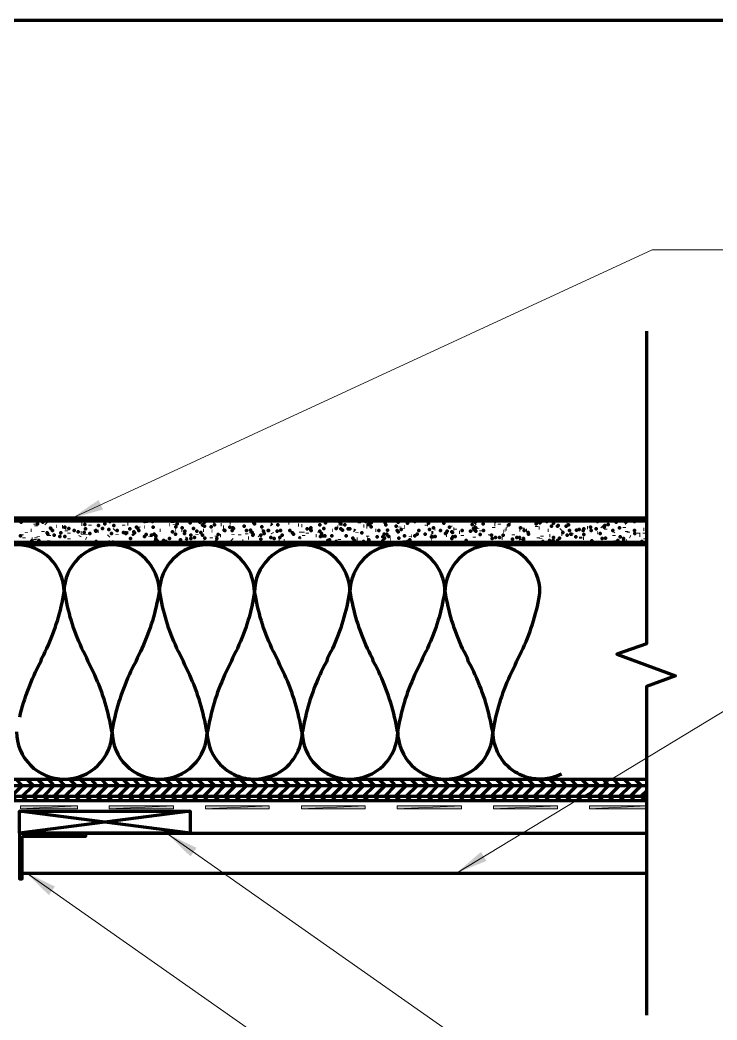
# Model space of a CAD drawing. Extents: x -134.2 to -36.6, y 16.5 to 62.5.
# Drawn here: x -88.86 to -72.52, y 39.09 to 62.54 of the extents above; entities that cross this region are included whole.
import ezdxf

# ---------------------------------------------------------------- set-up
doc = ezdxf.new("R2010")
doc.units = 0
doc.header["$MEASUREMENT"] = 0
for name, color, linetype, lineweight in [('Dt-Line 1', 9, 'Continuous', 0), ('Dt-Line 2', 6, 'Continuous', 9), ('Dt-Line 3', 7, 'Continuous', 15), ('Dt-Line 4', 1, 'Continuous', 25), ('Dt-Line 5', 54, 'Continuous', 50), ('Dt-Text', 121, 'Continuous', 20)]:
    doc.layers.add(name, color=color, linetype=linetype, lineweight=lineweight)
doc.styles.get("Standard").update_dxf_attribs({"font": 'Arial.ttf'})
doc.dimstyles.new('1 & 1 Half', dxfattribs={"dimtxt": 0.75, "dimasz": 0.75, "dimexe": 1, "dimexo": 0.375, "dimgap": 0.5, "dimtad": 1, "dimdec": 4, "dimzin": 3, "dimdsep": 46, "dimlunit": 4, "dimtxsty": 'Standard', "dimblk": 'ARCHTICK', "dimcen": 0.09375, "dimdle": 1, "dimclrd": 253, "dimclre": 253, "dimclrt": 256, "dimadec": 0, "dimazin": 0, "dimtfac": 0.6, "dimtdec": 4, "dimtix": 1, "dimtmove": 2, "dimatfit": 0, "dimfxl": 1, "dimfrac": 1, "dimtolj": 1, "dimtzin": 0, "dimlwd": 9, "dimlwe": 9, "dimarcsym": 0})

# ---------------------------------------------------------------- blocks, each defined once
blk = doc.blocks.new('_ArchTick')
at = {"color": 0, "linetype": 'ByBlock', "const_width": 0.15}
blk.add_lwpolyline([(-0.5, -0.5), (0.5, 0.5)], dxfattribs=at)

msp = doc.modelspace()

# ---------------------------------------------------------------- hatches: boundary and pattern name
at = {"layer": 'Dt-Line 2', "linetype": 'Continuous', "lineweight": 70}
msp.add_hatch(color=256, dxfattribs=at).paths.add_polyline_path([(-88.846, 44.109), (-88.846, 44.042), (-87.513, 44.042), (-87.513, 44.109)], flags=0)
at = {"layer": 'Dt-Line 2', "linetype": 'Continuous', "lineweight": 0}
for points in [[(-86.766, 44.109), (-86.766, 44.042), (-85.259, 44.042), (-85.259, 44.109)], [(-84.513, 44.109), (-84.513, 44.042), (-83.019, 44.042), (-83.019, 44.109)], [(-82.259, 44.109), (-82.259, 44.042), (-80.766, 44.042), (-80.766, 44.109)], [(-80.019, 44.109), (-80.019, 44.042), (-78.513, 44.042), (-78.513, 44.109)], [(-77.766, 44.109), (-77.766, 44.042), (-76.259, 44.042), (-76.259, 44.109)], [(-75.513, 44.109), (-75.513, 44.042), (-74.179, 44.042), (-74.179, 44.109)]]:
    msp.add_hatch(color=256, dxfattribs=at).paths.add_polyline_path(points, flags=0)

# ---------------------------------------------------------------- linework, layer by layer
at = {"layer": 'Dt-Line 1', "linetype": 'Continuous', "lineweight": 158}
for p, q in [((-88.513, 50.722), (-88.513, 50.709)), ((-88.486, 50.682), (-88.486, 50.669)), ((-88.433, 50.789), (-88.446, 50.775)), ((-88.259, 50.735), (-88.246, 50.722)), ((-88.006, 50.669), (-87.993, 50.669)), ((-87.859, 50.655), (-87.873, 50.655)), ((-87.406, 50.709), (-87.419, 50.709)), ((-87.246, 50.789), (-87.246, 50.775)), ((-87.219, 50.695), (-87.219, 50.682)), ((-86.433, 50.695), (-86.433, 50.682)), ((-86.339, 50.722), (-86.326, 50.722)), ((-86.073, 50.655), (-86.073, 50.642)), ((-85.899, 50.762), (-85.899, 50.749)), ((-85.366, 50.709), (-85.353, 50.709)), ((-85.246, 50.709), (-85.246, 50.695)), ((-84.299, 50.735), (-84.313, 50.722)), ((-84.139, 50.695), (-84.153, 50.695)), ((-83.939, 50.749), (-83.926, 50.749)), ((-83.806, 50.789), (-83.806, 50.775)), ((-82.553, 50.735), (-82.566, 50.735)), ((-82.339, 50.695), (-82.326, 50.695)), ((-82.259, 50.682), (-82.246, 50.682)), ((-81.846, 50.789), (-81.859, 50.775)), ((-81.419, 50.655), (-81.406, 50.655)), ((-81.366, 50.722), (-81.366, 50.709)), ((-81.339, 50.695), (-81.339, 50.682)), ((-80.913, 50.749), (-80.913, 50.735)), ((-80.793, 50.669), (-80.806, 50.669)), ((-80.739, 50.655), (-80.726, 50.655)), ((-80.433, 50.789), (-80.433, 50.775)), ((-79.966, 50.655), (-79.966, 50.642)), ((-79.846, 50.655), (-79.859, 50.655)), ((-79.339, 50.695), (-79.339, 50.682)), ((-79.313, 50.709), (-79.299, 50.709)), ((-78.766, 50.669), (-78.753, 50.655)), ((-78.206, 50.695), (-78.193, 50.682)), ((-78.113, 50.775), (-78.113, 50.762)), ((-77.726, 50.695), (-77.739, 50.695)), ((-77.713, 50.775), (-77.699, 50.762)), ((-77.633, 50.722), (-77.633, 50.709)), ((-77.433, 50.669), (-77.446, 50.669)), ((-77.366, 50.735), (-77.379, 50.735)), ((-76.753, 50.669), (-76.753, 50.655)), ((-76.739, 50.775), (-76.739, 50.762)), ((-76.726, 50.735), (-76.739, 50.735)), ((-76.046, 50.722), (-76.033, 50.722)), ((-75.233, 50.669), (-75.219, 50.655)), ((-74.659, 50.735), (-74.673, 50.735)), ((-88.819, 50.469), (-88.819, 50.455)), ((-88.713, 50.522), (-88.713, 50.509)), ((-88.593, 50.562), (-88.606, 50.562)), ((-88.433, 50.429), (-88.433, 50.415)), ((-88.326, 50.549), (-88.326, 50.535)), ((-88.179, 50.455), (-88.179, 50.442)), ((-87.833, 50.629), (-87.833, 50.615)), ((-87.779, 50.615), (-87.793, 50.615)), ((-87.779, 50.562), (-87.779, 50.549)), ((-87.713, 50.509), (-87.713, 50.495)), ((-87.446, 50.442), (-87.459, 50.429)), ((-87.419, 50.509), (-87.433, 50.509)), ((-87.393, 50.482), (-87.393, 50.469)), ((-87.313, 50.482), (-87.313, 50.469)), ((-87.033, 50.549), (-87.019, 50.549)), ((-86.779, 50.442), (-86.793, 50.429)), ((-86.646, 50.589), (-86.659, 50.575)), ((-86.593, 50.482), (-86.593, 50.469)), ((-86.326, 50.509), (-86.339, 50.509)), ((-85.939, 50.642), (-85.953, 50.642)), ((-85.819, 50.429), (-85.819, 50.415)), ((-85.566, 50.562), (-85.579, 50.562)), ((-85.206, 50.575), (-85.219, 50.575)), ((-85.073, 50.589), (-85.059, 50.589)), ((-85.059, 50.562), (-85.073, 50.562)), ((-84.713, 50.482), (-84.713, 50.469)), ((-84.553, 50.562), (-84.566, 50.562)), ((-84.353, 50.549), (-84.366, 50.549)), ((-84.259, 50.442), (-84.259, 50.429)), ((-84.153, 50.442), (-84.166, 50.442)), ((-84.086, 50.642), (-84.099, 50.642)), ((-83.873, 50.482), (-83.873, 50.469)), ((-83.713, 50.469), (-83.713, 50.455)), ((-83.553, 50.495), (-83.553, 50.482)), ((-83.446, 50.509), (-83.459, 50.495)), ((-83.259, 50.455), (-83.246, 50.442)), ((-83.166, 50.575), (-83.179, 50.562)), ((-82.953, 50.509), (-82.939, 50.495)), ((-82.286, 50.535), (-82.286, 50.522)), ((-82.233, 50.535), (-82.233, 50.522)), ((-82.219, 50.455), (-82.219, 50.442)), ((-82.126, 50.509), (-82.126, 50.495)), ((-82.073, 50.589), (-82.086, 50.589)), ((-81.913, 50.442), (-81.926, 50.442)), ((-81.859, 50.535), (-81.859, 50.522)), ((-81.726, 50.415), (-81.726, 50.402)), ((-81.526, 50.562), (-81.539, 50.562)), ((-80.966, 50.522), (-80.966, 50.509)), ((-80.713, 50.442), (-80.713, 50.429)), ((-80.513, 50.562), (-80.526, 50.562)), ((-80.259, 50.429), (-80.259, 50.415)), ((-79.886, 50.615), (-79.886, 50.602)), ((-79.713, 50.429), (-79.713, 50.415)), ((-79.686, 50.442), (-79.673, 50.442)), ((-79.219, 50.442), (-79.233, 50.442)), ((-79.139, 50.602), (-79.126, 50.602)), ((-78.873, 50.455), (-78.859, 50.455)), ((-78.699, 50.602), (-78.686, 50.602)), ((-78.659, 50.602), (-78.659, 50.589)), ((-78.553, 50.522), (-78.566, 50.522)), ((-78.499, 50.455), (-78.499, 50.442)), ((-78.246, 50.562), (-78.246, 50.549)), ((-78.219, 50.415), (-78.219, 50.402)), ((-78.139, 50.615), (-78.139, 50.602)), ((-78.059, 50.562), (-78.059, 50.549)), ((-77.859, 50.469), (-77.859, 50.455)), ((-77.766, 50.642), (-77.766, 50.629)), ((-77.539, 50.549), (-77.526, 50.549)), ((-77.486, 50.562), (-77.499, 50.562)), ((-77.473, 50.602), (-77.459, 50.602)), ((-77.299, 50.469), (-77.299, 50.455)), ((-77.139, 50.575), (-77.153, 50.575)), ((-77.073, 50.629), (-77.073, 50.615)), ((-76.979, 50.562), (-76.993, 50.562)), ((-76.699, 50.629), (-76.686, 50.629)), ((-76.633, 50.442), (-76.633, 50.429)), ((-76.473, 50.562), (-76.486, 50.562)), ((-76.433, 50.442), (-76.446, 50.442)), ((-76.179, 50.589), (-76.193, 50.575)), ((-76.153, 50.469), (-76.166, 50.469)), ((-75.553, 50.629), (-75.566, 50.629)), ((-75.313, 50.509), (-75.326, 50.509)), ((-75.139, 50.602), (-75.139, 50.589)), ((-74.939, 50.535), (-74.953, 50.522)), ((-74.939, 50.455), (-74.939, 50.442)), ((-74.699, 50.642), (-74.699, 50.629)), ((-74.646, 50.549), (-74.646, 50.535)), ((-74.606, 50.535), (-74.606, 50.522)), ((-74.566, 50.429), (-74.553, 50.415)), ((-74.366, 50.509), (-74.366, 50.495)), ((-74.339, 50.455), (-74.326, 50.455)), ((-74.233, 50.589), (-74.246, 50.589)), ((-74.233, 50.509), (-74.233, 50.495)), ((-74.193, 50.575), (-74.206, 50.575)), ((-88.766, 50.402), (-88.766, 50.389)), ((-88.566, 50.362), (-88.579, 50.362)), ((-88.513, 50.362), (-88.513, 50.349)), ((-88.486, 50.402), (-88.486, 50.389)), ((-88.193, 50.335), (-88.193, 50.322)), ((-87.993, 50.309), (-87.993, 50.295)), ((-87.713, 50.375), (-87.713, 50.362)), ((-87.313, 50.389), (-87.299, 50.375)), ((-86.926, 50.309), (-86.926, 50.295)), ((-86.593, 50.295), (-86.579, 50.295)), ((-85.566, 50.322), (-85.566, 50.309)), ((-85.446, 50.349), (-85.446, 50.335)), ((-84.379, 50.402), (-84.379, 50.389)), ((-83.899, 50.362), (-83.886, 50.349)), ((-83.646, 50.322), (-83.633, 50.322)), ((-83.499, 50.389), (-83.513, 50.389)), ((-82.779, 50.322), (-82.793, 50.322)), ((-82.659, 50.322), (-82.673, 50.322)), ((-81.659, 50.295), (-81.673, 50.295)), ((-81.379, 50.362), (-81.379, 50.349)), ((-80.953, 50.362), (-80.966, 50.362)), ((-80.726, 50.402), (-80.713, 50.402)), ((-80.326, 50.362), (-80.313, 50.362)), ((-80.179, 50.362), (-80.166, 50.362)), ((-79.859, 50.335), (-79.859, 50.322)), ((-79.206, 50.362), (-79.219, 50.362)), ((-78.673, 50.309), (-78.686, 50.295)), ((-77.739, 50.389), (-77.739, 50.375)), ((-77.619, 50.309), (-77.619, 50.295)), ((-77.553, 50.375), (-77.566, 50.375)), ((-77.126, 50.362), (-77.126, 50.349)), ((-77.086, 50.309), (-77.073, 50.309)), ((-76.713, 50.402), (-76.713, 50.389)), ((-76.659, 50.389), (-76.659, 50.375)), ((-75.659, 50.389), (-75.646, 50.389)), ((-74.913, 50.335), (-74.913, 50.322)), ((-74.713, 50.349), (-74.713, 50.335)), ((-74.633, 50.335), (-74.646, 50.322)), ((-74.219, 50.375), (-74.219, 50.362)), ((-117.379, 44.589), (-74.179, 44.589)), ((-74.193, 44.735), (-74.179, 44.709)), ((-117.379, 44.335), (-74.179, 44.335))]:
    msp.add_line(p, q, dxfattribs=at)
at = {"layer": 'Dt-Line 1', "linetype": 'Continuous', "lineweight": 140}
for p, q in [((-84.873, 43.469), (-88.873, 43.989)), ((-84.873, 43.989), (-88.873, 43.469))]:
    msp.add_line(p, q, dxfattribs=at)
at = {"layer": 'Dt-Line 1', "linetype": 'Continuous', "lineweight": 158}
for points in [[(-88.833, 50.762), (-88.833, 50.762), (-88.833, 50.762)], [(-88.446, 50.722), (-88.446, 50.722), (-88.446, 50.722)], [(-88.326, 50.762), (-88.326, 50.762), (-88.326, 50.762)], [(-87.339, 50.709), (-87.339, 50.709), (-87.339, 50.709)], [(-87.019, 50.682), (-87.019, 50.682), (-87.019, 50.682)], [(-86.873, 50.722), (-86.873, 50.722), (-86.873, 50.722)], [(-86.753, 50.775), (-86.753, 50.775), (-86.753, 50.775)], [(-86.659, 50.682), (-86.659, 50.682), (-86.659, 50.682)], [(-85.939, 50.775), (-85.939, 50.775), (-85.939, 50.775)], [(-85.753, 50.775), (-85.753, 50.775), (-85.753, 50.775)], [(-85.286, 50.749), (-85.286, 50.762), (-85.286, 50.749)], [(-85.206, 50.655), (-85.206, 50.655), (-85.206, 50.655)], [(-85.179, 50.722), (-85.179, 50.722), (-85.179, 50.722)], [(-84.873, 50.749), (-84.873, 50.749), (-84.873, 50.749)], [(-84.646, 50.762), (-84.646, 50.762), (-84.646, 50.762)], [(-84.539, 50.762), (-84.539, 50.762), (-84.539, 50.762)], [(-84.539, 50.669), (-84.539, 50.669), (-84.539, 50.669)], [(-84.379, 50.655), (-84.379, 50.655), (-84.379, 50.655)], [(-84.299, 50.695), (-84.299, 50.695), (-84.299, 50.695)], [(-83.606, 50.669), (-83.606, 50.669), (-83.606, 50.669)], [(-83.379, 50.749), (-83.379, 50.749), (-83.379, 50.749)], [(-83.366, 50.722), (-83.366, 50.722), (-83.366, 50.722)], [(-83.193, 50.655), (-83.193, 50.655), (-83.193, 50.655)], [(-82.953, 50.682), (-82.966, 50.709), (-82.979, 50.709)], [(-82.819, 50.695), (-82.819, 50.695), (-82.819, 50.695)], [(-82.499, 50.789), (-82.499, 50.789), (-82.499, 50.789)], [(-82.326, 50.789), (-82.326, 50.789), (-82.326, 50.789)], [(-81.833, 50.695), (-81.833, 50.695), (-81.833, 50.695)], [(-81.699, 50.749), (-81.699, 50.749), (-81.699, 50.749)], [(-81.339, 50.722), (-81.339, 50.722), (-81.339, 50.722)], [(-81.246, 50.695), (-81.246, 50.695), (-81.246, 50.695)], [(-80.966, 50.789), (-80.966, 50.789), (-80.966, 50.789)], [(-80.753, 50.775), (-80.753, 50.775), (-80.753, 50.775)], [(-80.699, 50.709), (-80.699, 50.709), (-80.699, 50.709)], [(-80.673, 50.709), (-80.673, 50.709), (-80.673, 50.709)], [(-80.633, 50.749), (-80.633, 50.749), (-80.633, 50.749)], [(-80.633, 50.655), (-80.633, 50.655), (-80.633, 50.655)], [(-80.299, 50.749), (-80.299, 50.749), (-80.299, 50.749)], [(-80.286, 50.695), (-80.286, 50.695), (-80.286, 50.695)], [(-80.046, 50.669), (-80.046, 50.669), (-80.046, 50.669)], [(-79.993, 50.762), (-79.993, 50.762), (-79.993, 50.762)], [(-79.779, 50.735), (-79.779, 50.735), (-79.779, 50.735)], [(-79.606, 50.775), (-79.606, 50.775), (-79.606, 50.775)], [(-79.286, 50.735), (-79.286, 50.735), (-79.286, 50.735)], [(-78.926, 50.735), (-78.926, 50.735), (-78.926, 50.735)], [(-78.259, 50.709), (-78.259, 50.709), (-78.259, 50.709)], [(-78.193, 50.762), (-78.193, 50.762), (-78.193, 50.762)], [(-78.006, 50.722), (-78.006, 50.722), (-78.006, 50.722)], [(-77.473, 50.789), (-77.473, 50.789), (-77.473, 50.789)], [(-77.406, 50.695), (-77.406, 50.695), (-77.406, 50.695)], [(-77.233, 50.789), (-77.233, 50.789), (-77.233, 50.789)], [(-76.766, 50.722), (-76.766, 50.722), (-76.766, 50.722)], [(-76.606, 50.789), (-76.606, 50.789), (-76.606, 50.789)], [(-76.513, 50.775), (-76.513, 50.775), (-76.513, 50.775)], [(-76.406, 50.669), (-76.406, 50.669), (-76.406, 50.669)], [(-76.353, 50.735), (-76.353, 50.735), (-76.353, 50.735)], [(-76.059, 50.669), (-76.059, 50.669), (-76.059, 50.669)], [(-76.033, 50.789), (-76.033, 50.789), (-76.033, 50.789)], [(-76.006, 50.695), (-76.006, 50.695), (-76.006, 50.695)], [(-75.326, 50.775), (-75.326, 50.775), (-75.326, 50.775)], [(-75.153, 50.682), (-75.153, 50.682), (-75.153, 50.682)], [(-75.073, 50.709), (-75.073, 50.709), (-75.073, 50.709)], [(-74.886, 50.762), (-74.886, 50.762), (-74.886, 50.762)], [(-74.659, 50.762), (-74.659, 50.762), (-74.659, 50.762)], [(-74.459, 50.775), (-74.459, 50.775), (-74.459, 50.775)], [(-88.846, 50.442), (-88.846, 50.442), (-88.846, 50.442)], [(-88.219, 50.509), (-88.219, 50.509), (-88.219, 50.509)], [(-88.206, 50.482), (-88.206, 50.482), (-88.206, 50.482)], [(-88.099, 50.562), (-88.099, 50.562), (-88.099, 50.562)], [(-88.059, 50.455), (-88.059, 50.455), (-88.059, 50.455)], [(-87.926, 50.429), (-87.926, 50.429), (-87.926, 50.429)], [(-87.899, 50.509), (-87.899, 50.509), (-87.899, 50.509)], [(-87.806, 50.642), (-87.806, 50.642), (-87.806, 50.642)], [(-87.806, 50.429), (-87.806, 50.429), (-87.806, 50.429)], [(-87.713, 50.615), (-87.713, 50.615), (-87.713, 50.615)], [(-87.593, 50.562), (-87.593, 50.562), (-87.593, 50.562)], [(-87.499, 50.535), (-87.499, 50.535), (-87.499, 50.535)], [(-87.353, 50.522), (-87.353, 50.522), (-87.353, 50.522)], [(-87.326, 50.602), (-87.326, 50.602), (-87.326, 50.602)], [(-87.219, 50.495), (-87.219, 50.495), (-87.219, 50.495)], [(-87.086, 50.549), (-87.099, 50.575), (-87.099, 50.575)], [(-86.779, 50.589), (-86.779, 50.589), (-86.779, 50.589)], [(-86.713, 50.495), (-86.713, 50.495), (-86.713, 50.495)], [(-86.579, 50.562), (-86.579, 50.562), (-86.579, 50.562)], [(-86.433, 50.522), (-86.433, 50.522), (-86.433, 50.522)], [(-86.286, 50.602), (-86.286, 50.602), (-86.286, 50.602)], [(-86.219, 50.495), (-86.206, 50.469), (-86.219, 50.469)], [(-86.193, 50.535), (-86.193, 50.535), (-86.193, 50.535)], [(-86.179, 50.509), (-86.179, 50.509), (-86.179, 50.509)], [(-86.126, 50.642), (-86.126, 50.642), (-86.126, 50.642)], [(-86.099, 50.615), (-86.099, 50.615), (-86.099, 50.615)], [(-86.073, 50.562), (-86.073, 50.562), (-86.073, 50.562)], [(-85.939, 50.429), (-85.939, 50.429), (-85.939, 50.429)], [(-85.899, 50.469), (-85.899, 50.469), (-85.899, 50.469)], [(-85.779, 50.455), (-85.779, 50.455), (-85.779, 50.455)], [(-85.739, 50.642), (-85.739, 50.642), (-85.739, 50.642)], [(-85.713, 50.482), (-85.713, 50.482), (-85.713, 50.482)], [(-85.286, 50.535), (-85.286, 50.535), (-85.286, 50.535)], [(-85.219, 50.482), (-85.219, 50.482), (-85.219, 50.482)], [(-85.059, 50.629), (-85.059, 50.629), (-85.059, 50.629)], [(-85.006, 50.495), (-85.006, 50.495), (-85.006, 50.495)], [(-84.993, 50.549), (-84.993, 50.549), (-84.993, 50.549)], [(-84.859, 50.455), (-84.859, 50.455), (-84.859, 50.455)], [(-84.793, 50.615), (-84.793, 50.615), (-84.793, 50.615)], [(-84.713, 50.549), (-84.713, 50.549), (-84.713, 50.549)], [(-84.619, 50.522), (-84.619, 50.522), (-84.619, 50.522)], [(-84.579, 50.455), (-84.579, 50.455), (-84.579, 50.455)], [(-84.219, 50.469), (-84.219, 50.469), (-84.219, 50.469)], [(-83.939, 50.642), (-83.939, 50.642), (-83.939, 50.642)], [(-83.886, 50.562), (-83.886, 50.562), (-83.886, 50.562)], [(-83.553, 50.562), (-83.553, 50.562), (-83.553, 50.562)], [(-83.459, 50.575), (-83.459, 50.575), (-83.459, 50.575)], [(-83.419, 50.522), (-83.419, 50.522), (-83.419, 50.522)], [(-83.219, 50.455), (-83.219, 50.455), (-83.219, 50.455)], [(-83.153, 50.549), (-83.153, 50.549), (-83.153, 50.549)], [(-83.139, 50.495), (-83.139, 50.495), (-83.139, 50.495)], [(-82.833, 50.549), (-82.833, 50.549), (-82.833, 50.549)], [(-82.753, 50.562), (-82.753, 50.562), (-82.753, 50.562)], [(-82.539, 50.562), (-82.539, 50.562), (-82.539, 50.562)], [(-82.473, 50.509), (-82.473, 50.509), (-82.473, 50.509)], [(-82.446, 50.482), (-82.446, 50.482), (-82.446, 50.482)], [(-82.126, 50.602), (-82.126, 50.602), (-82.126, 50.602)], [(-82.033, 50.562), (-82.033, 50.562), (-82.033, 50.562)], [(-81.833, 50.549), (-81.833, 50.549), (-81.833, 50.549)], [(-81.819, 50.429), (-81.819, 50.429), (-81.819, 50.429)], [(-81.793, 50.495), (-81.793, 50.495), (-81.793, 50.495)], [(-81.766, 50.442), (-81.766, 50.442), (-81.766, 50.442)], [(-81.739, 50.615), (-81.739, 50.615), (-81.739, 50.615)], [(-81.713, 50.442), (-81.713, 50.442), (-81.713, 50.442)], [(-81.553, 50.442), (-81.553, 50.442), (-81.553, 50.442)], [(-81.446, 50.615), (-81.446, 50.615), (-81.446, 50.615)], [(-81.339, 50.602), (-81.339, 50.602), (-81.339, 50.602)], [(-81.299, 50.575), (-81.299, 50.575), (-81.299, 50.575)], [(-81.219, 50.442), (-81.219, 50.442), (-81.219, 50.442)], [(-81.166, 50.602), (-81.166, 50.602), (-81.166, 50.602)], [(-81.126, 50.602), (-81.126, 50.602), (-81.126, 50.602)], [(-81.006, 50.549), (-81.019, 50.562), (-81.033, 50.562)], [(-80.846, 50.509), (-80.846, 50.509), (-80.846, 50.509)], [(-80.486, 50.415), (-80.486, 50.415), (-80.486, 50.415)], [(-80.446, 50.562), (-80.446, 50.562), (-80.446, 50.562)], [(-80.353, 50.415), (-80.353, 50.415), (-80.353, 50.415)], [(-80.326, 50.482), (-80.326, 50.482), (-80.326, 50.482)], [(-80.259, 50.482), (-80.259, 50.482), (-80.259, 50.482)], [(-80.246, 50.575), (-80.246, 50.575), (-80.246, 50.575)], [(-80.219, 50.429), (-80.219, 50.429), (-80.219, 50.429)], [(-80.019, 50.562), (-80.019, 50.562), (-80.019, 50.562)], [(-79.993, 50.535), (-79.993, 50.535), (-79.993, 50.535)], [(-79.926, 50.589), (-79.926, 50.589), (-79.926, 50.589)], [(-79.846, 50.442), (-79.846, 50.442), (-79.846, 50.442)], [(-79.606, 50.442), (-79.606, 50.442), (-79.606, 50.442)], [(-79.553, 50.482), (-79.553, 50.482), (-79.553, 50.482)], [(-79.513, 50.562), (-79.513, 50.562), (-79.513, 50.562)], [(-79.366, 50.482), (-79.366, 50.482), (-79.366, 50.482)], [(-79.259, 50.589), (-79.259, 50.589), (-79.259, 50.589)], [(-79.219, 50.522), (-79.193, 50.522), (-79.179, 50.522)], [(-79.219, 50.415), (-79.219, 50.415), (-79.219, 50.415)], [(-79.193, 50.415), (-79.193, 50.415), (-79.193, 50.415)], [(-79.166, 50.629), (-79.166, 50.629), (-79.166, 50.629)], [(-79.126, 50.429), (-79.126, 50.429), (-79.126, 50.429)], [(-79.006, 50.562), (-79.006, 50.562), (-79.006, 50.562)], [(-78.846, 50.549), (-78.846, 50.549), (-78.846, 50.549)], [(-78.793, 50.642), (-78.793, 50.642), (-78.793, 50.642)], [(-78.713, 50.415), (-78.713, 50.415), (-78.713, 50.415)], [(-78.659, 50.429), (-78.659, 50.429), (-78.659, 50.429)], [(-78.499, 50.562), (-78.499, 50.562), (-78.499, 50.562)], [(-78.299, 50.549), (-78.299, 50.549), (-78.299, 50.549)], [(-78.233, 50.615), (-78.233, 50.615), (-78.233, 50.615)], [(-78.179, 50.629), (-78.179, 50.629), (-78.179, 50.629)], [(-78.179, 50.549), (-78.179, 50.549), (-78.179, 50.549)], [(-78.073, 50.469), (-78.073, 50.469), (-78.073, 50.469)], [(-77.993, 50.562), (-77.993, 50.562), (-77.993, 50.562)], [(-77.806, 50.455), (-77.806, 50.455), (-77.806, 50.455)], [(-77.539, 50.455), (-77.539, 50.455), (-77.539, 50.455)], [(-77.126, 50.629), (-77.126, 50.629), (-77.126, 50.629)], [(-77.046, 50.562), (-77.046, 50.562), (-77.046, 50.562)], [(-76.953, 50.522), (-76.953, 50.522), (-76.953, 50.522)], [(-76.939, 50.482), (-76.939, 50.482), (-76.939, 50.482)], [(-76.139, 50.522), (-76.139, 50.522), (-76.139, 50.522)], [(-76.033, 50.455), (-76.033, 50.455), (-76.033, 50.455)], [(-75.953, 50.482), (-75.953, 50.482), (-75.953, 50.482)], [(-75.926, 50.495), (-75.926, 50.482), (-75.913, 50.482)], [(-75.833, 50.415), (-75.833, 50.415), (-75.833, 50.415)], [(-75.819, 50.575), (-75.819, 50.575), (-75.819, 50.575)], [(-75.753, 50.589), (-75.753, 50.589), (-75.753, 50.589)], [(-75.713, 50.375), (-75.713, 50.402), (-75.713, 50.415)], [(-75.659, 50.562), (-75.659, 50.562), (-75.659, 50.562)], [(-75.646, 50.602), (-75.646, 50.602), (-75.646, 50.602)], [(-75.646, 50.469), (-75.646, 50.469), (-75.646, 50.469)], [(-75.486, 50.642), (-75.486, 50.642), (-75.486, 50.642)], [(-75.473, 50.562), (-75.473, 50.562), (-75.473, 50.562)], [(-75.353, 50.602), (-75.353, 50.602), (-75.353, 50.602)], [(-75.166, 50.642), (-75.166, 50.642), (-75.166, 50.642)], [(-74.966, 50.562), (-74.966, 50.562), (-74.966, 50.562)], [(-74.806, 50.629), (-74.806, 50.629), (-74.806, 50.629)], [(-74.459, 50.562), (-74.459, 50.562), (-74.459, 50.562)], [(-74.446, 50.495), (-74.446, 50.495), (-74.446, 50.495)], [(-88.579, 50.322), (-88.579, 50.322), (-88.579, 50.322)], [(-88.419, 50.335), (-88.419, 50.335), (-88.419, 50.335)], [(-87.073, 50.309), (-87.073, 50.309), (-87.073, 50.309)], [(-86.766, 50.295), (-86.766, 50.295), (-86.766, 50.295)], [(-86.686, 50.295), (-86.686, 50.295), (-86.686, 50.295)], [(-86.273, 50.375), (-86.273, 50.375), (-86.273, 50.375)], [(-85.673, 50.362), (-85.673, 50.362), (-85.673, 50.362)], [(-85.646, 50.322), (-85.646, 50.322), (-85.646, 50.322)], [(-85.353, 50.375), (-85.353, 50.375), (-85.353, 50.375)], [(-85.099, 50.349), (-85.099, 50.349), (-85.099, 50.349)], [(-84.859, 50.375), (-84.859, 50.375), (-84.859, 50.375)], [(-84.766, 50.402), (-84.766, 50.402), (-84.766, 50.402)], [(-84.553, 50.295), (-84.553, 50.295), (-84.553, 50.295)], [(-84.526, 50.389), (-84.526, 50.389), (-84.526, 50.389)], [(-84.246, 50.375), (-84.246, 50.375), (-84.246, 50.375)], [(-83.219, 50.362), (-83.219, 50.362), (-83.219, 50.362)], [(-82.979, 50.402), (-82.979, 50.402), (-82.979, 50.402)], [(-82.899, 50.375), (-82.899, 50.375), (-82.899, 50.375)], [(-82.766, 50.402), (-82.766, 50.402), (-82.766, 50.402)], [(-82.299, 50.375), (-82.299, 50.402), (-82.286, 50.402)], [(-81.646, 50.335), (-81.646, 50.335), (-81.646, 50.335)], [(-81.606, 50.349), (-81.606, 50.349), (-81.606, 50.349)], [(-81.446, 50.309), (-81.446, 50.309), (-81.446, 50.309)], [(-81.059, 50.389), (-81.059, 50.389), (-81.059, 50.389)], [(-80.806, 50.309), (-80.806, 50.309), (-80.806, 50.309)], [(-80.686, 50.349), (-80.686, 50.349), (-80.686, 50.349)], [(-80.353, 50.322), (-80.353, 50.322), (-80.353, 50.322)], [(-80.313, 50.389), (-80.313, 50.389), (-80.313, 50.389)], [(-79.979, 50.389), (-79.979, 50.389), (-79.979, 50.389)], [(-79.779, 50.309), (-79.779, 50.309), (-79.779, 50.309)], [(-79.726, 50.349), (-79.726, 50.349), (-79.726, 50.349)], [(-78.739, 50.375), (-78.739, 50.375), (-78.739, 50.375)], [(-78.406, 50.335), (-78.406, 50.335), (-78.406, 50.335)], [(-77.793, 50.375), (-77.793, 50.375), (-77.793, 50.375)], [(-77.713, 50.402), (-77.713, 50.402), (-77.713, 50.402)], [(-77.619, 50.402), (-77.619, 50.402), (-77.619, 50.402)], [(-77.313, 50.362), (-77.313, 50.362), (-77.313, 50.362)], [(-77.219, 50.402), (-77.219, 50.402), (-77.219, 50.402)], [(-77.153, 50.402), (-77.153, 50.402), (-77.153, 50.402)], [(-77.153, 50.295), (-77.153, 50.295), (-77.153, 50.295)], [(-77.059, 50.375), (-77.059, 50.375), (-77.059, 50.375)], [(-77.059, 50.349), (-77.059, 50.349), (-77.059, 50.349)], [(-76.606, 50.309), (-76.606, 50.309), (-76.606, 50.309)], [(-76.446, 50.335), (-76.446, 50.335), (-76.446, 50.335)], [(-76.433, 50.309), (-76.433, 50.309), (-76.433, 50.309)], [(-76.366, 50.335), (-76.366, 50.335), (-76.366, 50.335)], [(-76.353, 50.402), (-76.353, 50.402), (-76.353, 50.402)], [(-76.259, 50.335), (-76.259, 50.335), (-76.259, 50.335)], [(-76.219, 50.389), (-76.219, 50.389), (-76.219, 50.389)], [(-75.459, 50.322), (-75.459, 50.322), (-75.459, 50.322)], [(-75.219, 50.375), (-75.219, 50.375), (-75.219, 50.375)], [(-75.139, 50.389), (-75.139, 50.389), (-75.139, 50.389)], [(-74.846, 50.335), (-74.846, 50.335), (-74.846, 50.335)], [(-74.713, 50.375), (-74.713, 50.375), (-74.713, 50.375)], [(-74.286, 50.309), (-74.286, 50.309), (-74.286, 50.309)], [(-88.865, 46.192), (-88.844, 46.276), (-88.823, 46.36), (-88.8, 46.444), (-88.775, 46.527), (-88.75, 46.609), (-88.722, 46.692), (-88.694, 46.773), (-88.664, 46.855), (-88.632, 46.935), (-88.599, 47.015), (-88.565, 47.095), (-88.53, 47.174), (-88.493, 47.252), (-88.454, 47.33), (-88.415, 47.407), (-88.374, 47.484), (-88.344, 47.57), (-88.304, 47.647), (-88.266, 47.725), (-88.229, 47.803), (-88.194, 47.882), (-88.159, 47.962), (-88.127, 48.042), (-88.095, 48.123), (-88.065, 48.204), (-88.036, 48.286), (-88.009, 48.368), (-87.983, 48.451), (-87.959, 48.534), (-87.936, 48.617), (-87.914, 48.701), (-87.894, 48.785), (-87.875, 48.87), (-87.858, 48.955), (-87.842, 49.04), (-87.828, 49.126)], [(-85.601, 49.126), (-85.616, 49.04), (-85.632, 48.955), (-85.649, 48.87), (-85.667, 48.785), (-85.688, 48.701), (-85.709, 48.617), (-85.732, 48.534), (-85.757, 48.451), (-85.782, 48.368), (-85.81, 48.286), (-85.838, 48.204), (-85.868, 48.123), (-85.9, 48.042), (-85.933, 47.962), (-85.967, 47.882), (-86.003, 47.803), (-86.039, 47.725), (-86.078, 47.647), (-86.117, 47.57), (-86.147, 47.484), (-86.188, 47.407), (-86.228, 47.33), (-86.266, 47.252), (-86.303, 47.174), (-86.338, 47.095), (-86.373, 47.015), (-86.406, 46.935), (-86.437, 46.855), (-86.467, 46.773), (-86.496, 46.692), (-86.523, 46.609), (-86.549, 46.527), (-86.573, 46.444), (-86.596, 46.36), (-86.618, 46.276), (-86.638, 46.192), (-86.657, 46.107), (-86.674, 46.022), (-86.69, 45.937), (-86.704, 45.851), (-86.723, 45.937), (-86.738, 46.023), (-86.756, 46.108), (-86.774, 46.193), (-86.794, 46.277), (-86.816, 46.361), (-86.839, 46.444), (-86.863, 46.527), (-86.889, 46.61), (-86.917, 46.692), (-86.945, 46.774), (-86.975, 46.855), (-87.007, 46.936), (-87.04, 47.016), (-87.074, 47.095), (-87.109, 47.174), (-87.146, 47.253), (-87.185, 47.331), (-87.224, 47.408), (-87.265, 47.484), (-87.295, 47.57), (-87.334, 47.647), (-87.373, 47.725), (-87.41, 47.803), (-87.445, 47.882), (-87.479, 47.962), (-87.512, 48.042), (-87.544, 48.123), (-87.574, 48.204), (-87.602, 48.286), (-87.63, 48.368), (-87.655, 48.451), (-87.68, 48.534), (-87.703, 48.617), (-87.724, 48.701), (-87.745, 48.785), (-87.763, 48.87), (-87.78, 48.955), (-87.796, 49.04), (-87.811, 49.126)], [(-84.482, 45.852), (-84.496, 45.937), (-84.512, 46.023), (-84.529, 46.108), (-84.548, 46.193), (-84.568, 46.277), (-84.589, 46.361), (-84.612, 46.444), (-84.637, 46.527), (-84.663, 46.61), (-84.69, 46.692), (-84.719, 46.774), (-84.749, 46.855), (-84.78, 46.936), (-84.813, 47.016), (-84.847, 47.095), (-84.883, 47.174), (-84.92, 47.253), (-84.958, 47.331), (-84.998, 47.408), (-85.027, 47.493), (-85.068, 47.57), (-85.108, 47.647), (-85.146, 47.725), (-85.183, 47.803), (-85.218, 47.882), (-85.253, 47.962), (-85.286, 48.042), (-85.317, 48.123), (-85.347, 48.204), (-85.376, 48.286), (-85.403, 48.368), (-85.429, 48.451), (-85.453, 48.534), (-85.476, 48.617), (-85.498, 48.701), (-85.518, 48.785), (-85.537, 48.87), (-85.554, 48.955), (-85.57, 49.04), (-85.584, 49.126)], [(-82.255, 45.852), (-82.269, 45.937), (-82.285, 46.023), (-82.302, 46.108), (-82.321, 46.193), (-82.341, 46.277), (-82.363, 46.361), (-82.386, 46.444), (-82.41, 46.527), (-82.436, 46.61), (-82.463, 46.692), (-82.492, 46.774), (-82.522, 46.855), (-82.553, 46.936), (-82.586, 47.016), (-82.62, 47.095), (-82.656, 47.174), (-82.693, 47.253), (-82.731, 47.331), (-82.771, 47.408), (-82.8, 47.493), (-82.841, 47.57), (-82.881, 47.647), (-82.919, 47.725), (-82.956, 47.803), (-82.992, 47.882), (-83.026, 47.962), (-83.059, 48.042), (-83.09, 48.123), (-83.12, 48.204), (-83.149, 48.286), (-83.176, 48.368), (-83.202, 48.451), (-83.227, 48.534), (-83.25, 48.617), (-83.271, 48.701), (-83.291, 48.785), (-83.31, 48.87), (-83.327, 48.955), (-83.343, 49.04), (-83.361, 49.126), (-83.376, 49.04), (-83.392, 48.955), (-83.409, 48.87), (-83.427, 48.785), (-83.448, 48.701), (-83.469, 48.617), (-83.492, 48.534), (-83.517, 48.451), (-83.542, 48.368), (-83.57, 48.286), (-83.598, 48.204), (-83.628, 48.123), (-83.66, 48.042), (-83.693, 47.962), (-83.727, 47.882), (-83.763, 47.803), (-83.799, 47.725), (-83.838, 47.647), (-83.877, 47.57), (-83.907, 47.484), (-83.948, 47.407), (-83.988, 47.33), (-84.026, 47.252), (-84.063, 47.174), (-84.098, 47.095), (-84.133, 47.015), (-84.166, 46.935), (-84.197, 46.855), (-84.227, 46.773), (-84.256, 46.692), (-84.283, 46.609), (-84.309, 46.527), (-84.333, 46.444), (-84.356, 46.36), (-84.378, 46.276), (-84.398, 46.192), (-84.417, 46.107), (-84.434, 46.022), (-84.45, 45.937), (-84.464, 45.851)], [(-81.135, 49.126), (-81.149, 49.04), (-81.165, 48.955), (-81.182, 48.87), (-81.201, 48.785), (-81.221, 48.701), (-81.243, 48.617), (-81.266, 48.534), (-81.29, 48.451), (-81.316, 48.368), (-81.343, 48.286), (-81.372, 48.204), (-81.402, 48.123), (-81.433, 48.042), (-81.466, 47.962), (-81.5, 47.882), (-81.536, 47.803), (-81.573, 47.725), (-81.611, 47.647), (-81.651, 47.57), (-81.68, 47.484), (-81.721, 47.407), (-81.761, 47.33), (-81.799, 47.252), (-81.836, 47.174), (-81.872, 47.095), (-81.906, 47.015), (-81.939, 46.935), (-81.97, 46.855), (-82, 46.773), (-82.029, 46.692), (-82.056, 46.609), (-82.082, 46.527), (-82.107, 46.444), (-82.13, 46.36), (-82.151, 46.276), (-82.171, 46.192), (-82.19, 46.107), (-82.207, 46.022), (-82.223, 45.937), (-82.237, 45.851)], [(-78.908, 49.126), (-78.922, 49.04), (-78.938, 48.955), (-78.955, 48.87), (-78.974, 48.785), (-78.994, 48.701), (-79.016, 48.617), (-79.039, 48.534), (-79.063, 48.451), (-79.089, 48.368), (-79.116, 48.286), (-79.145, 48.204), (-79.175, 48.123), (-79.207, 48.042), (-79.239, 47.962), (-79.274, 47.882), (-79.309, 47.803), (-79.346, 47.725), (-79.384, 47.647), (-79.424, 47.57), (-79.454, 47.484), (-79.495, 47.407), (-79.534, 47.33), (-79.573, 47.252), (-79.61, 47.174), (-79.645, 47.095), (-79.679, 47.015), (-79.712, 46.935), (-79.744, 46.855), (-79.774, 46.773), (-79.802, 46.692), (-79.83, 46.609), (-79.855, 46.527), (-79.88, 46.444), (-79.903, 46.36), (-79.924, 46.276), (-79.945, 46.192), (-79.963, 46.107), (-79.98, 46.022), (-79.996, 45.937), (-80.011, 45.851), (-80.029, 45.937), (-80.045, 46.023), (-80.062, 46.108), (-80.081, 46.193), (-80.101, 46.277), (-80.123, 46.361), (-80.146, 46.444), (-80.17, 46.527), (-80.196, 46.61), (-80.223, 46.692), (-80.252, 46.774), (-80.282, 46.855), (-80.313, 46.936), (-80.346, 47.016), (-80.38, 47.095), (-80.416, 47.174), (-80.453, 47.253), (-80.491, 47.331), (-80.531, 47.408), (-80.572, 47.484), (-80.601, 47.57), (-80.641, 47.647), (-80.679, 47.725), (-80.716, 47.803), (-80.752, 47.882), (-80.786, 47.962), (-80.819, 48.042), (-80.85, 48.123), (-80.88, 48.204), (-80.909, 48.286), (-80.936, 48.368), (-80.962, 48.451), (-80.987, 48.534), (-81.01, 48.617), (-81.031, 48.701), (-81.051, 48.785), (-81.07, 48.87), (-81.087, 48.955), (-81.103, 49.04), (-81.117, 49.126)], [(-82.849, 44.859), (-82.905, 44.832), (-82.962, 44.809), (-83.02, 44.788), (-83.079, 44.771), (-83.138, 44.758), (-83.198, 44.747)], [(-88.953, 44.229), (-89.059, 44.335), (-88.806, 44.589), (-88.953, 44.735)], [(-88.699, 44.229), (-88.806, 44.335), (-88.553, 44.589), (-88.699, 44.735)], [(-88.446, 44.229), (-88.553, 44.335), (-88.299, 44.589), (-88.446, 44.735)], [(-88.193, 44.229), (-88.299, 44.335), (-88.059, 44.589), (-88.193, 44.735)], [(-87.953, 44.229), (-88.059, 44.335), (-87.806, 44.589), (-87.953, 44.735)], [(-87.699, 44.229), (-87.806, 44.335), (-87.553, 44.589), (-87.699, 44.735)], [(-87.446, 44.229), (-87.553, 44.335), (-87.299, 44.589), (-87.446, 44.735)], [(-87.193, 44.229), (-87.299, 44.335), (-87.059, 44.589), (-87.193, 44.735)], [(-86.953, 44.229), (-87.059, 44.335), (-86.806, 44.589), (-86.953, 44.735)], [(-86.699, 44.229), (-86.806, 44.335), (-86.553, 44.589), (-86.699, 44.735)], [(-86.446, 44.229), (-86.553, 44.335), (-86.299, 44.589), (-86.446, 44.735)], [(-86.193, 44.229), (-86.299, 44.335), (-86.059, 44.589), (-86.193, 44.735)], [(-85.953, 44.229), (-86.059, 44.335), (-85.806, 44.589), (-85.953, 44.735)], [(-85.699, 44.229), (-85.806, 44.335), (-85.553, 44.589), (-85.699, 44.735)], [(-85.446, 44.229), (-85.553, 44.335), (-85.299, 44.589), (-85.446, 44.735)], [(-85.193, 44.229), (-85.299, 44.335), (-85.059, 44.589), (-85.193, 44.735)], [(-84.953, 44.229), (-85.059, 44.335), (-84.806, 44.589), (-84.953, 44.735)], [(-84.699, 44.229), (-84.806, 44.335), (-84.553, 44.589), (-84.699, 44.735)], [(-84.446, 44.229), (-84.553, 44.335), (-84.299, 44.589), (-84.446, 44.735)], [(-84.193, 44.229), (-84.299, 44.335), (-84.059, 44.589), (-84.193, 44.735)], [(-83.953, 44.229), (-84.059, 44.335), (-83.806, 44.589), (-83.953, 44.735)], [(-83.699, 44.229), (-83.806, 44.335), (-83.553, 44.589), (-83.699, 44.735)], [(-82.953, 44.229), (-83.059, 44.335), (-82.806, 44.589), (-82.953, 44.735)], [(-82.699, 44.229), (-82.806, 44.335), (-82.553, 44.589), (-82.699, 44.735)], [(-82.446, 44.229), (-82.553, 44.335), (-82.299, 44.589), (-82.446, 44.735)], [(-82.193, 44.229), (-82.299, 44.335), (-82.059, 44.589), (-82.193, 44.735)], [(-81.953, 44.229), (-82.059, 44.335), (-81.806, 44.589), (-81.953, 44.735)], [(-81.699, 44.229), (-81.806, 44.335), (-81.553, 44.589), (-81.699, 44.735)], [(-81.446, 44.229), (-81.553, 44.335), (-81.299, 44.589), (-81.446, 44.735)], [(-81.193, 44.229), (-81.299, 44.335), (-81.059, 44.589), (-81.193, 44.735)], [(-80.953, 44.229), (-81.059, 44.335), (-80.806, 44.589), (-80.953, 44.735)], [(-80.699, 44.229), (-80.806, 44.335), (-80.553, 44.589), (-80.699, 44.735)], [(-80.446, 44.229), (-80.553, 44.335), (-80.299, 44.589), (-80.446, 44.735)], [(-80.193, 44.229), (-80.299, 44.335), (-80.059, 44.589), (-80.193, 44.735)], [(-79.953, 44.229), (-80.059, 44.335), (-79.806, 44.589), (-79.953, 44.735)], [(-79.699, 44.229), (-79.806, 44.335), (-79.553, 44.589), (-79.699, 44.735)], [(-79.446, 44.229), (-79.553, 44.335), (-79.299, 44.589), (-79.446, 44.735)], [(-79.193, 44.229), (-79.299, 44.335), (-79.059, 44.589), (-79.193, 44.735)], [(-78.953, 44.229), (-79.059, 44.335), (-78.806, 44.589), (-78.953, 44.735)], [(-78.699, 44.229), (-78.806, 44.335), (-78.553, 44.589), (-78.699, 44.735)], [(-78.446, 44.229), (-78.553, 44.335), (-78.299, 44.589), (-78.446, 44.735)], [(-78.193, 44.229), (-78.299, 44.335), (-78.059, 44.589), (-78.193, 44.735)], [(-77.953, 44.229), (-78.059, 44.335), (-77.806, 44.589), (-77.953, 44.735)], [(-77.699, 44.229), (-77.806, 44.335), (-77.553, 44.589), (-77.699, 44.735)], [(-77.446, 44.229), (-77.553, 44.335), (-77.299, 44.589), (-77.446, 44.735)], [(-77.193, 44.229), (-77.299, 44.335), (-77.059, 44.589), (-77.193, 44.735)], [(-76.953, 44.229), (-77.059, 44.335), (-76.806, 44.589), (-76.953, 44.735)], [(-76.699, 44.229), (-76.806, 44.335), (-76.553, 44.589), (-76.699, 44.735)], [(-76.446, 44.229), (-76.553, 44.335), (-76.299, 44.589), (-76.446, 44.735)], [(-76.193, 44.229), (-76.299, 44.335), (-76.059, 44.589), (-76.193, 44.735)], [(-75.953, 44.229), (-76.059, 44.335), (-75.806, 44.589), (-75.953, 44.735)], [(-75.699, 44.229), (-75.806, 44.335), (-75.553, 44.589), (-75.699, 44.735)], [(-75.446, 44.229), (-75.553, 44.335), (-75.299, 44.589), (-75.446, 44.735)], [(-75.193, 44.229), (-75.299, 44.335), (-75.059, 44.589), (-75.193, 44.735)], [(-74.953, 44.229), (-75.059, 44.335), (-74.806, 44.589), (-74.953, 44.735)], [(-74.699, 44.229), (-74.806, 44.335), (-74.553, 44.589), (-74.699, 44.735)], [(-74.446, 44.229), (-74.553, 44.335), (-74.299, 44.589), (-74.446, 44.735)], [(-74.179, 44.455), (-74.299, 44.335), (-74.193, 44.229)]]:
    msp.add_lwpolyline(points, dxfattribs=at)
for points in [[(-86.846, 50.789), (-86.846, 50.789), (-86.846, 50.775)], [(-84.579, 50.695), (-84.579, 50.695), (-84.579, 50.682)], [(-81.379, 50.775), (-81.379, 50.775), (-81.393, 50.775)], [(-76.659, 50.762), (-76.659, 50.762), (-76.673, 50.749), (-76.673, 50.749)], [(-76.246, 50.682), (-76.246, 50.682), (-76.259, 50.669), (-76.259, 50.669)], [(-88.139, 50.615), (-88.139, 50.615), (-88.153, 50.629)], [(-86.926, 50.615), (-86.926, 50.615), (-86.926, 50.602)], [(-86.379, 50.509), (-86.379, 50.509), (-86.379, 50.495)], [(-85.673, 50.442), (-85.673, 50.442), (-85.673, 50.429)], [(-84.073, 50.575), (-84.073, 50.575), (-84.059, 50.562), (-84.059, 50.562)], [(-83.859, 50.615), (-83.873, 50.629), (-83.859, 50.629)], [(-83.393, 50.469), (-83.393, 50.469), (-83.406, 50.455), (-83.406, 50.455)], [(-83.033, 50.562), (-83.033, 50.562), (-83.046, 50.562)], [(-82.713, 50.455), (-82.713, 50.455), (-82.726, 50.455)], [(-78.886, 50.495), (-78.886, 50.495), (-78.873, 50.509), (-78.873, 50.509)], [(-78.739, 50.535), (-78.739, 50.535), (-78.726, 50.522), (-78.726, 50.522)], [(-75.979, 50.562), (-75.979, 50.562), (-75.979, 50.562)], [(-75.259, 50.495), (-75.259, 50.495), (-75.273, 50.495)], [(-85.499, 50.335), (-85.499, 50.335), (-85.486, 50.335)], [(-84.979, 50.375), (-84.953, 50.362), (-84.966, 50.375)], [(-84.246, 50.295), (-84.246, 50.295), (-84.259, 50.309), (-84.259, 50.309)], [(-81.019, 50.335), (-81.019, 50.335), (-81.033, 50.335)]]:
    msp.add_lwpolyline(points, close=True, dxfattribs=at)
for points in [[(-76.17, 44.852), (-76.222, 44.828), (-76.275, 44.806), (-76.329, 44.788), (-76.383, 44.772), (-76.438, 44.759), (-76.494, 44.749), (-76.549, 44.741), (-76.605, 44.737), (-76.661, 44.735), (-76.717, 44.737), (-76.773, 44.741), (-76.829, 44.747), (-76.884, 44.757), (-76.939, 44.769), (-76.993, 44.785), (-77.047, 44.802), (-77.1, 44.823), (-77.151, 44.847), (-77.202, 44.873), (-77.252, 44.902, -0.259726), (-77.771, 45.851), (-77.756, 45.937), (-77.74, 46.022), (-77.723, 46.107), (-77.705, 46.192), (-77.684, 46.276), (-77.663, 46.36), (-77.64, 46.444), (-77.615, 46.527), (-77.59, 46.609), (-77.562, 46.692), (-77.534, 46.773), (-77.504, 46.855), (-77.472, 46.935), (-77.439, 47.015), (-77.405, 47.095), (-77.37, 47.174), (-77.333, 47.252), (-77.294, 47.33), (-77.255, 47.407), (-77.225, 47.493), (-77.184, 47.57), (-77.144, 47.647), (-77.106, 47.725), (-77.069, 47.803), (-77.034, 47.882), (-76.999, 47.962), (-76.967, 48.042), (-76.935, 48.123), (-76.905, 48.204), (-76.876, 48.286), (-76.849, 48.368), (-76.823, 48.451), (-76.799, 48.534), (-76.776, 48.617), (-76.754, 48.701), (-76.734, 48.785), (-76.715, 48.87), (-76.698, 48.955), (-76.682, 49.04), (-76.673, 49.115, 0.414198), (-77.786, 50.229, 0.414201), (-78.899, 49.115, 0.414198), (-80.013, 50.229, 0.414201), (-81.126, 49.115, 0.414198), (-82.239, 50.229, 0.414201), (-83.366, 49.115, 0.414198), (-84.479, 50.229, 0.414201), (-85.593, 49.115, 0.414198), (-86.706, 50.229, 0.414201), (-87.828, 49.126, 0.414198), (-88.933, 50.229, 0.414201)], [(-83.446, 44.229), (-83.553, 44.335), (-83.299, 44.589), (-83.439, 44.738), (-83.379, 44.736), (-83.318, 44.736), (-83.258, 44.74), (-83.187, 44.749), (-83.132, 44.759), (-83.077, 44.772), (-83.022, 44.788), (-82.968, 44.806), (-82.915, 44.828), (-82.849, 44.859, 0.280728), (-82.246, 45.849, 0.414216), (-81.133, 44.735, 0.414216), (-80.006, 45.849, 0.414216), (-78.893, 44.735, 0.414216), (-77.779, 45.849), (-77.803, 45.937), (-77.818, 46.023), (-77.836, 46.108), (-77.854, 46.193), (-77.874, 46.277), (-77.896, 46.361), (-77.919, 46.444), (-77.943, 46.527), (-77.969, 46.61), (-77.997, 46.692), (-78.025, 46.774), (-78.055, 46.855), (-78.087, 46.936), (-78.12, 47.016), (-78.154, 47.095), (-78.189, 47.174), (-78.226, 47.253), (-78.265, 47.331), (-78.304, 47.408), (-78.345, 47.484), (-78.375, 47.57), (-78.414, 47.647), (-78.453, 47.725), (-78.49, 47.803), (-78.525, 47.882), (-78.559, 47.962), (-78.592, 48.042), (-78.624, 48.123), (-78.654, 48.204), (-78.682, 48.286), (-78.71, 48.368), (-78.735, 48.451), (-78.76, 48.534), (-78.783, 48.617), (-78.804, 48.701), (-78.825, 48.785), (-78.843, 48.87), (-78.86, 48.955), (-78.876, 49.04), (-78.891, 49.126)], [(-88.939, 45.849, 0.414216), (-87.826, 44.735, 0.414216), (-86.699, 45.849, 0.414216), (-85.586, 44.735, 0.414216), (-84.473, 45.849, 0.259726), (-83.945, 44.902), (-83.896, 44.873), (-83.845, 44.847), (-83.793, 44.823), (-83.74, 44.802), (-83.687, 44.785), (-83.632, 44.769), (-83.577, 44.757), (-83.522, 44.747), (-83.467, 44.741), (-83.411, 44.737), (-83.355, 44.735), (-83.299, 44.737), (-83.243, 44.741), (-83.187, 44.749), (-83.059, 44.589), (-83.299, 44.335), (-83.193, 44.229)]]:
    msp.add_lwpolyline(points, format="xyb", dxfattribs=at)
msp.add_arc((-83.36, 45.848), 1.112, 234.5405, 265.9265, dxfattribs=at)
for p in [(-88.833, 50.762), (-88.446, 50.722), (-88.326, 50.762), (-87.339, 50.709), (-87.019, 50.682), (-86.873, 50.722), (-86.846, 50.789), (-86.753, 50.775), (-86.659, 50.682), (-85.939, 50.775), (-85.753, 50.775), (-85.206, 50.655), (-85.179, 50.722), (-84.873, 50.749), (-84.646, 50.762), (-84.579, 50.695), (-84.539, 50.762), (-84.539, 50.669), (-84.379, 50.655), (-84.299, 50.695), (-83.606, 50.669), (-83.379, 50.749), (-83.366, 50.722), (-83.193, 50.655), (-82.819, 50.695), (-82.499, 50.789), (-82.326, 50.789), (-81.833, 50.695), (-81.699, 50.749), (-81.379, 50.775), (-81.339, 50.722), (-81.246, 50.695), (-80.966, 50.789), (-80.753, 50.775), (-80.699, 50.709), (-80.673, 50.709), (-80.633, 50.749), (-80.633, 50.655), (-80.299, 50.749), (-80.286, 50.695), (-80.046, 50.669), (-79.993, 50.762), (-79.779, 50.735), (-79.606, 50.775), (-79.286, 50.735), (-78.926, 50.735), (-78.259, 50.709), (-78.193, 50.762), (-78.006, 50.722), (-77.473, 50.789), (-77.406, 50.695), (-77.233, 50.789), (-76.766, 50.722), (-76.673, 50.749), (-76.659, 50.762), (-76.606, 50.789), (-76.513, 50.775), (-76.406, 50.669), (-76.353, 50.735), (-76.259, 50.669), (-76.246, 50.682), (-76.059, 50.669), (-76.033, 50.789), (-76.006, 50.695), (-75.326, 50.775), (-75.153, 50.682), (-75.073, 50.709), (-74.886, 50.762), (-74.659, 50.762), (-74.459, 50.775), (-88.846, 50.442), (-88.219, 50.509), (-88.206, 50.482), (-88.139, 50.615), (-88.099, 50.562), (-88.059, 50.455), (-87.926, 50.429), (-87.899, 50.509), (-87.806, 50.642), (-87.806, 50.429), (-87.713, 50.615), (-87.593, 50.562), (-87.499, 50.535), (-87.353, 50.522), (-87.326, 50.602), (-87.219, 50.495), (-87.086, 50.562), (-87.086, 50.549), (-86.926, 50.615), (-86.779, 50.589), (-86.713, 50.495), (-86.579, 50.562), (-86.433, 50.522), (-86.379, 50.509), (-86.379, 50.495), (-86.286, 50.602), (-86.193, 50.535), (-86.179, 50.509), (-86.126, 50.642), (-86.099, 50.615), (-86.073, 50.562), (-85.939, 50.429), (-85.899, 50.469), (-85.779, 50.455), (-85.739, 50.642), (-85.713, 50.482), (-85.673, 50.442), (-85.673, 50.429), (-85.286, 50.535), (-85.219, 50.482), (-85.059, 50.629), (-85.006, 50.495), (-84.993, 50.549), (-84.859, 50.455), (-84.793, 50.615), (-84.713, 50.549), (-84.619, 50.522), (-84.579, 50.455), (-84.219, 50.469), (-84.073, 50.575), (-84.059, 50.562), (-83.939, 50.642), (-83.886, 50.562), (-83.873, 50.629), (-83.859, 50.615), (-83.553, 50.562), (-83.459, 50.575), (-83.419, 50.522), (-83.406, 50.455), (-83.393, 50.469), (-83.219, 50.455), (-83.153, 50.549), (-83.139, 50.495), (-83.046, 50.562), (-83.033, 50.562), (-82.833, 50.549), (-82.753, 50.562), (-82.713, 50.455), (-82.539, 50.562), (-82.473, 50.509), (-82.446, 50.482), (-82.126, 50.602), (-82.046, 50.629), (-82.033, 50.562), (-81.833, 50.549), (-81.819, 50.429), (-81.793, 50.495), (-81.766, 50.442), (-81.739, 50.615), (-81.713, 50.442), (-81.553, 50.442), (-81.446, 50.615), (-81.339, 50.602), (-81.299, 50.575), (-81.219, 50.442), (-81.166, 50.602), (-81.126, 50.602), (-80.846, 50.509), (-80.486, 50.415), (-80.446, 50.562), (-80.353, 50.415), (-80.326, 50.482), (-80.259, 50.482), (-80.246, 50.575), (-80.219, 50.429), (-80.019, 50.562), (-79.993, 50.535), (-79.926, 50.589), (-79.846, 50.442), (-79.606, 50.442), (-79.553, 50.482), (-79.513, 50.562), (-79.366, 50.482), (-79.259, 50.589), (-79.219, 50.415), (-79.193, 50.415), (-79.166, 50.629), (-79.126, 50.429), (-79.006, 50.562), (-78.886, 50.495), (-78.873, 50.509), (-78.846, 50.549), (-78.793, 50.642), (-78.739, 50.535), (-78.726, 50.522), (-78.713, 50.415), (-78.659, 50.429), (-78.499, 50.562), (-78.299, 50.549), (-78.233, 50.615), (-78.179, 50.629), (-78.179, 50.549), (-78.073, 50.469), (-77.993, 50.562), (-77.806, 50.455), (-77.539, 50.455), (-77.126, 50.629), (-77.046, 50.562), (-76.953, 50.522), (-76.939, 50.482), (-76.139, 50.522), (-76.033, 50.455), (-75.979, 50.562), (-75.979, 50.562), (-75.953, 50.482), (-75.833, 50.415), (-75.819, 50.575), (-75.753, 50.589), (-75.659, 50.562), (-75.646, 50.602), (-75.646, 50.469), (-75.486, 50.642), (-75.473, 50.562), (-75.353, 50.602), (-75.259, 50.495), (-75.166, 50.642), (-74.966, 50.562), (-74.806, 50.629), (-74.793, 50.415), (-74.459, 50.562), (-74.446, 50.495), (-88.579, 50.322), (-88.419, 50.335), (-87.073, 50.309), (-86.766, 50.295), (-86.686, 50.295), (-86.273, 50.375), (-85.686, 50.322), (-85.673, 50.362), (-85.646, 50.322), (-85.499, 50.335), (-85.486, 50.335), (-85.353, 50.375), (-85.099, 50.349), (-84.859, 50.375), (-84.766, 50.402), (-84.553, 50.295), (-84.526, 50.389), (-84.259, 50.309), (-84.246, 50.375), (-84.246, 50.295), (-83.219, 50.362), (-82.979, 50.402), (-82.899, 50.375), (-82.766, 50.402), (-81.646, 50.335), (-81.606, 50.349), (-81.446, 50.309), (-81.059, 50.389), (-81.019, 50.335), (-80.806, 50.309), (-80.686, 50.349), (-80.353, 50.322), (-80.313, 50.389), (-79.979, 50.389), (-79.779, 50.309), (-79.726, 50.349), (-78.739, 50.375), (-78.406, 50.335), (-77.793, 50.375), (-77.713, 50.402), (-77.619, 50.402), (-77.313, 50.362), (-77.219, 50.402), (-77.153, 50.402), (-77.153, 50.295), (-77.059, 50.375), (-77.059, 50.349), (-76.606, 50.309), (-76.446, 50.335), (-76.433, 50.309), (-76.366, 50.335), (-76.353, 50.402), (-76.259, 50.335), (-76.219, 50.389), (-75.459, 50.322), (-75.219, 50.375), (-75.139, 50.389), (-74.846, 50.335), (-74.713, 50.375), (-74.286, 50.309)]:
    msp.add_point(p, dxfattribs=at)
at = {"layer": 'Dt-Line 2', "linetype": 'Continuous', "lineweight": 0}
for points in [[(-88.846, 44.109), (-88.846, 44.042), (-87.513, 44.109), (-87.513, 44.042), (-88.846, 44.042), (-87.513, 44.109)], [(-86.766, 44.109), (-86.766, 44.042), (-85.259, 44.109), (-85.259, 44.042), (-86.766, 44.042), (-85.259, 44.109)], [(-84.513, 44.109), (-84.513, 44.042), (-83.019, 44.109), (-83.019, 44.042), (-84.513, 44.042), (-83.019, 44.109)], [(-82.259, 44.109), (-82.259, 44.042), (-80.766, 44.109), (-80.766, 44.042), (-82.259, 44.042), (-80.766, 44.109)], [(-80.019, 44.109), (-80.019, 44.042), (-78.513, 44.109), (-78.513, 44.042), (-80.019, 44.042), (-78.513, 44.109)], [(-77.766, 44.109), (-77.766, 44.042), (-76.259, 44.109), (-76.259, 44.042), (-77.766, 44.042), (-76.259, 44.109)], [(-75.513, 44.109), (-75.513, 44.042), (-74.179, 44.042), (-74.179, 44.109)]]:
    msp.add_lwpolyline(points, close=True, dxfattribs=at)
msp.add_lwpolyline([(-74.179, 44.042), (-74.179, 44.109), (-75.513, 44.042), (-74.179, 44.109)], dxfattribs=at)
at = {"layer": 'Dt-Line 3', "linetype": 'Continuous', "lineweight": 211}
for p, q in [((-74.179, 50.855), (-116.246, 50.855)), ((-88.806, 42.535), (-74.179, 42.535))]:
    msp.add_line(p, q, dxfattribs=at)
at = {"layer": 'Dt-Line 3', "linetype": 'Continuous', "lineweight": 158}
for p, q in [((-116.246, 50.789), (-74.179, 50.789)), ((-116.246, 50.295), (-74.179, 50.295))]:
    msp.add_line(p, q, dxfattribs=at)
at = {"layer": 'Dt-Line 3', "linetype": 'Continuous', "lineweight": 211}
for points in [[(-74.179, 50.229), (-116.246, 50.229), (-116.246, 54.935)], [(-74.179, 44.229), (-117.379, 44.229), (-117.379, 44.735), (-74.179, 44.735)], [(-88.873, 43.469), (-88.873, 43.989), (-84.873, 43.989), (-84.873, 43.469), (-88.873, 43.469), (-74.179, 43.469)]]:
    msp.add_lwpolyline(points, dxfattribs=at)
at = {"layer": 'Dt-Line 3', "linetype": 'Continuous', "lineweight": 70}
msp.add_lwpolyline([(-88.806, 43.402), (-87.313, 43.402), (-87.313, 43.469), (-88.873, 43.469), (-88.873, 42.402), (-88.806, 42.402)], close=True, dxfattribs=at)
at = {"layer": 'Dt-Line 4', "linetype": 'Continuous', "lineweight": 211}
msp.add_lwpolyline([(-74.179, 55.242), (-74.179, 47.909), (-74.873, 47.669), (-73.499, 47.162), (-74.179, 46.909), (-74.179, 39.202)], dxfattribs=at)
at = {"layer": 'Dt-Line 5', "linetype": 'Continuous', "lineweight": 211}
msp.add_lwpolyline([(-134.153, 62.535), (-36.633, 62.535)], dxfattribs=at)

# ---------------------------------------------------------------- leaders
at = {"layer": 'Dt-Text'}
for points in [[(-87.646, 50.855), (-74.046, 57.149), (-53.566, 57.149)], [(-78.633, 42.535), (-67.486, 49.295), (-53.566, 49.295)], [(-85.406, 43.455), (-74.046, 35.482), (-53.566, 35.482)], [(-88.726, 42.549), (-74.459, 32.535), (-53.566, 32.535)]]:
    msp.add_leader(points, dimstyle='1 & 1 Half', override={"dimgap": 0.5, "dimtad": 0}, dxfattribs=at)

doc.saveas('drawing.dxf')
